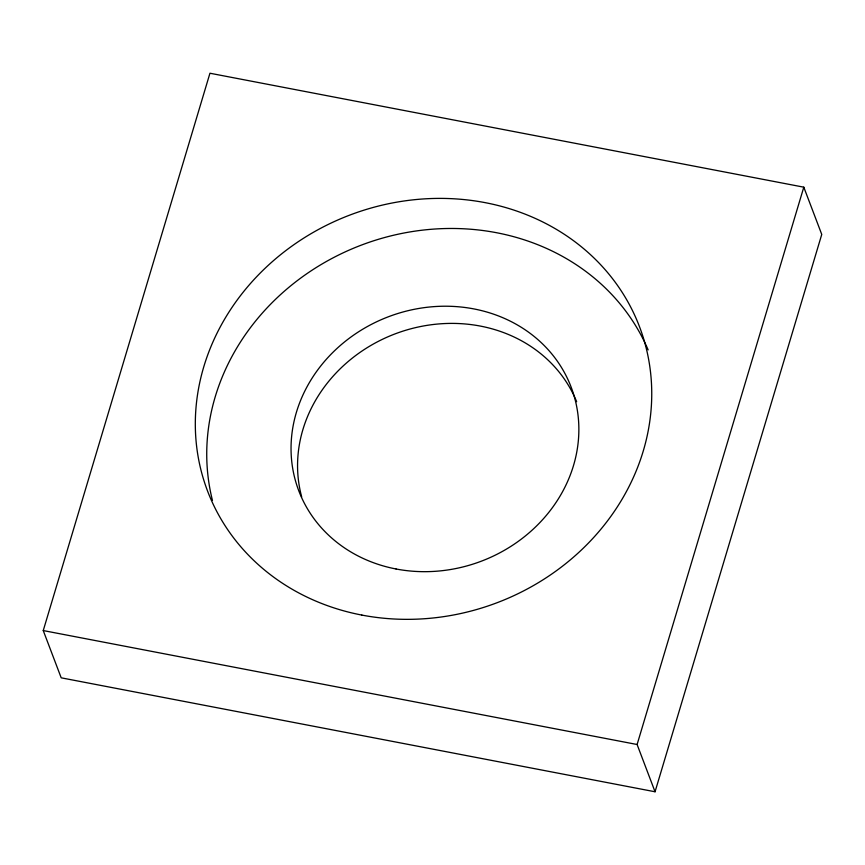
<?xml version="1.0" encoding="UTF-8"?>
<svg xmlns="http://www.w3.org/2000/svg" width="865" height="865" viewBox="0 0 865 865"><rect width="100%" height="100%" fill="white"/><g stroke="black" fill="none" stroke-linecap="round" stroke-linejoin="round"><path stroke-width="1.3" d="M43.25 630.563L209.946 73.233L803.801 187.175L821.75 234.437L655.054 791.767L61.199 677.825L43.25 630.563L637.105 744.505L655.054 791.767M637.105 744.505L803.801 187.175M301.68 496.867A145.72 130.756 -20.8 0 1 399.598 332.246A145.72 130.756 -20.8 0 1 576.652 401.706M212.466 500.467A231.074 207.34 -20.8 0 1 368.663 242.46A231.074 207.34 -20.8 0 1 648.145 349.903M361.851 615.08A231.074 207.34 -20.8 0 0 644.652 342.27A231.074 207.34 -20.8 0 0 264.074 269.253A231.074 207.34 -20.8 0 0 361.851 615.08M396.051 568.986A145.72 130.756 -20.8 0 0 574.392 396.949A145.72 130.756 -20.8 0 0 334.398 350.898A145.72 130.756 -20.8 0 0 396.051 568.986"/></g></svg>
